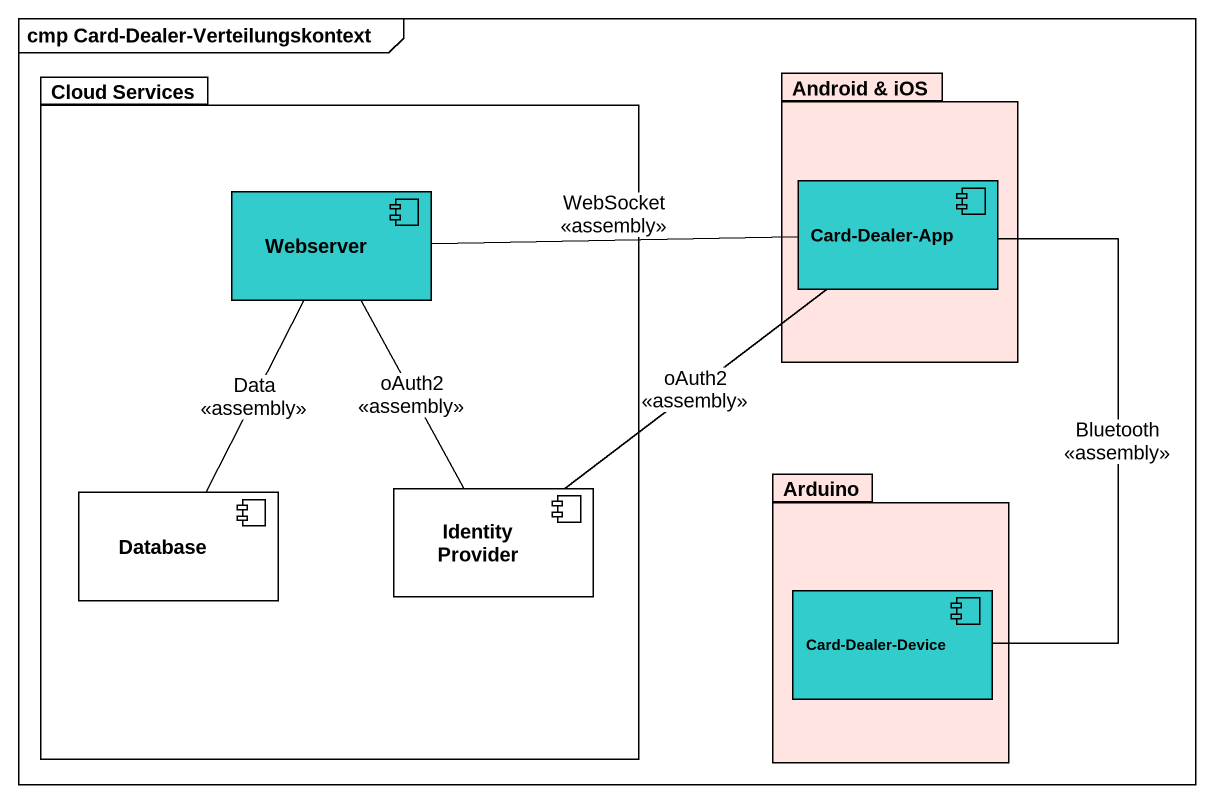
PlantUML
@startuml
mainframe cmp Card-Dealer-Verteilungskontext
package "Cloud Services" as Cloud_Services {
  component Webserver #33CCCC
  component "Database" as Database_
  component "Identity Provider" as Identity_Provider
}
package "Android & iOS" as Android_iOS #FFE4E1 {
  component "Card-Dealer-App" as Card_Dealer_App #33CCCC
}
package Arduino #FFE4E1 {
  component "Card-Dealer-Device" as Card_Dealer_Device #33CCCC
}
Webserver -- Database_ : Data\n<<assembly>>
Webserver -- Identity_Provider : oAuth2\n<<assembly>>
Card_Dealer_App -left- Webserver : WebSocket\n<<assembly>>
Card_Dealer_App -- Identity_Provider : oAuth2\n<<assembly>>
Card_Dealer_App -- Card_Dealer_Device : Bluetooth\n<<assembly>>
@enduml
